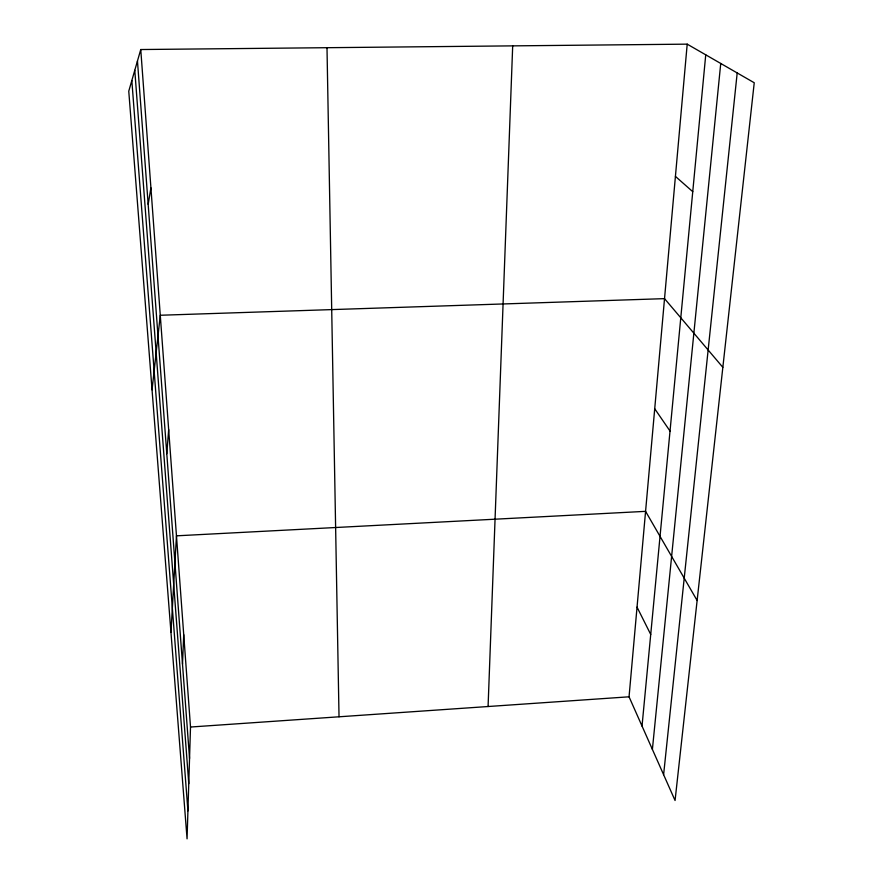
<?xml version="1.0" encoding="UTF-8"?>
<svg xmlns="http://www.w3.org/2000/svg" width="883" height="883" viewBox="0 0 883 883"><rect width="100%" height="100%" fill="white"/><g stroke="black" fill="none" stroke-linecap="round" stroke-linejoin="round"><path stroke-width="1.32" d="M140.761 49.536L190.507 727.029L187.064 838.85L128.763 91.181L140.761 49.536L687.206 44.15L754.237 82.759L675.065 800.495L629.049 696.808L687.206 44.15M488.078 706.521L512.692 45.872M182.494 664.115L183.73 634.711M170.971 632.371L176.468 535.826L645.572 511.345L697.129 600.517M166.788 453.719L168.675 429.613M642.029 726.058L705.738 54.823M652.394 749.391L720.738 63.466M663.608 774.667L737.195 72.947M152.053 389.811L160.276 315.253L664.535 298.642L722.846 367.328M148.167 204.359L150.916 187.869M190.507 727.029L629.049 696.808M675.429 176.401L692.758 191.666M654.722 408.763L670.031 431.07M637.04 607.151L650.727 634.447M134.779 70.298L188.774 783.618M131.832 80.541L187.924 810.903M137.461 60.993L189.547 758.464M326.997 47.704L339.028 716.797"/></g></svg>
